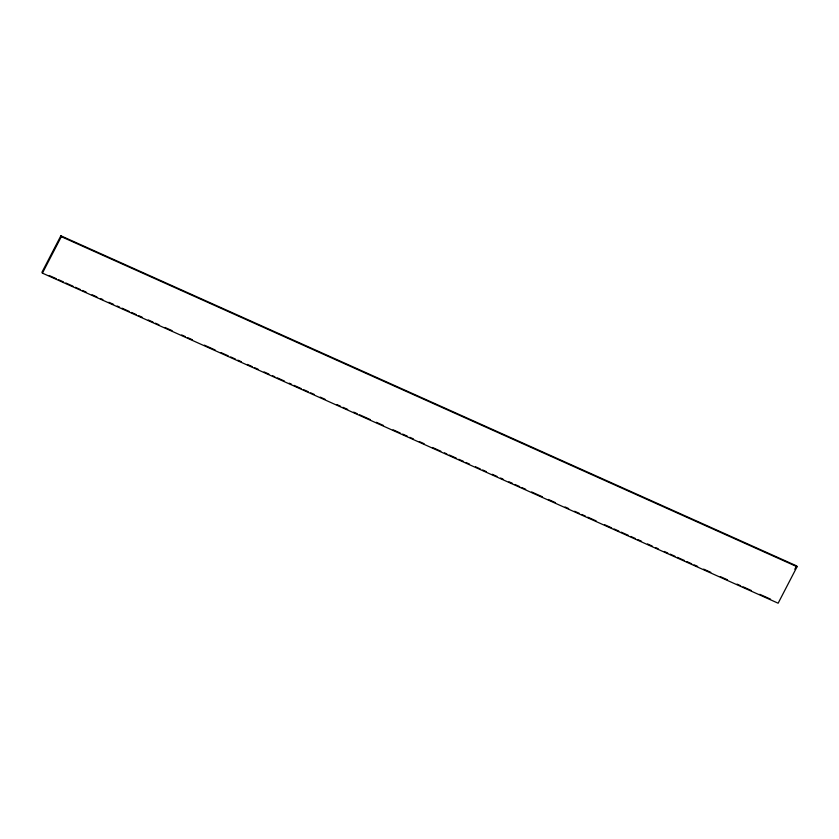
<?xml version="1.0" encoding="UTF-8"?>
<svg xmlns="http://www.w3.org/2000/svg" width="839" height="839" viewBox="0 0 839 839"><rect width="100%" height="100%" fill="white"/><g stroke="black" fill="none" stroke-linecap="round" stroke-linejoin="round"><path stroke-width="1.26" d="M60.859 235.79L41.95 272.266L42.422 273.136L778.141 603.21L797.05 566.734L796.578 565.864L60.859 235.79L61.32 236.661L797.05 566.734M42.422 273.136L61.32 236.661M794.806 569.282L796.578 565.864M49.113 275.486L56.286 278.695M58.667 279.765L63.449 281.914M65.841 282.984L73.003 286.204M75.395 287.274L80.166 289.413M82.558 290.483L86.144 292.098M92.112 294.772L96.894 296.912M100.47 298.527L102.861 299.596M108.839 302.271L113.611 304.421M117.198 306.025L119.578 307.095M121.97 308.165L129.143 311.384M131.524 312.454L136.306 314.604M138.697 315.674L142.273 317.278M148.251 319.953L153.023 322.103M155.414 323.172L159.001 324.777M164.968 327.462L172.131 330.671M181.685 334.96L185.272 336.565M187.663 337.645L192.435 339.785M204.38 345.144L215.13 349.968M221.108 352.642L228.271 355.862M230.662 356.932L235.434 359.071M237.825 360.141L241.412 361.756M247.379 364.43L252.161 366.58M254.542 367.65L258.129 369.254M264.096 371.929L268.879 374.079M272.465 375.683L274.846 376.753M277.237 377.823L284.4 381.042M289.182 383.182L291.573 384.262M293.965 385.332L301.128 388.541M303.519 389.621L308.291 391.761M310.682 392.83L314.268 394.435M320.236 397.12L325.008 399.259M336.953 404.618L340.54 406.223M342.931 407.303L347.703 409.442M353.68 412.117L357.257 413.732M359.648 414.802L370.398 419.626M376.375 422.3L383.538 425.52M393.092 429.809L400.255 433.018M402.647 434.088L407.418 436.238M409.81 437.308L413.396 438.912M419.364 441.597L424.146 443.737M432.505 447.491L440.863 451.235M444.45 452.85L446.841 453.92M449.222 454.99L456.395 458.199M458.776 459.279L463.558 461.419M465.949 462.488L469.525 464.093M475.503 466.778L480.275 468.917M482.666 469.987L486.253 471.602M492.22 474.276L497.003 476.426M500.579 478.031L502.97 479.1M508.948 481.785L512.524 483.39M514.915 484.46L519.698 486.599M522.078 487.679L525.665 489.284M531.632 491.958L542.382 496.782M548.36 499.467L555.523 502.676M565.077 506.966L568.664 508.57M574.631 511.255L579.413 513.395M581.805 514.464L585.381 516.079M587.772 517.149L596.13 520.893M604.489 524.648L611.662 527.867M614.043 528.937L618.825 531.077M621.217 532.146L628.38 535.366M630.771 536.436L635.543 538.575M637.934 539.655L641.52 541.26M647.488 543.934L652.27 546.084M655.846 547.689L658.237 548.758M664.215 551.443L667.792 553.048M670.183 554.118L674.955 556.257M677.346 557.337L684.519 560.546M686.9 561.616L691.682 563.766M694.073 564.836L697.649 566.44M703.627 569.125L710.79 572.334M720.344 576.624L727.507 579.843M737.062 584.122L740.648 585.737M743.039 586.807L751.398 590.551M759.756 594.306L770.506 599.13"/></g></svg>
